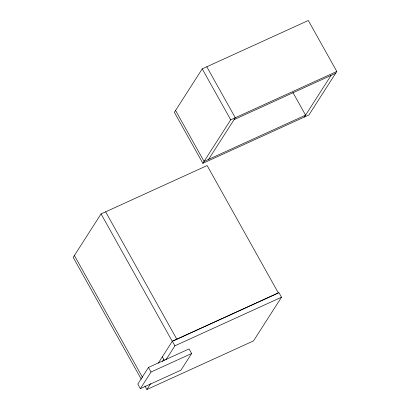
<?xml version="1.0" encoding="UTF-8"?>
<svg xmlns="http://www.w3.org/2000/svg" width="410" height="410" viewBox="0 0 410 410"><rect width="100%" height="100%" fill="white"/><g stroke="black" fill="none" stroke-linecap="round" stroke-linejoin="round"><path stroke-width="0.61" d="M101.055 213.912L172.267 341.33L278.354 292.976L207.142 165.558L101.055 213.912L73.19 257.388L141.276 379.219M202.238 68.854L174.373 112.335L202.858 163.303L308.945 114.943L336.81 71.468L308.325 20.5L202.238 68.854L230.722 119.822L202.858 163.303M208.623 159.346L235.294 117.742L206.809 66.774M304.374 117.029L331.044 75.425M148.466 367.432L137.796 384.078L140.363 388.665L180.969 370.153L191.639 353.512L189.071 348.925L148.466 367.432L151.029 372.019L140.363 388.665M158.25 363.198L172.333 341.228L278.933 292.637L281.496 297.229L253.493 340.915L146.898 389.5L144.904 385.933M162.478 361.651L163.846 359.519M146.898 389.5L150.69 383.581M165.932 359.801L174.901 345.814L281.496 297.229M230.722 119.822L336.81 71.468M234.089 119.612L335.611 73.339M151.029 372.019L191.639 353.512M292.883 92.44L305.573 115.154L204.057 161.427L175.572 110.459M105.626 211.832L176.838 339.249M172.333 341.228L174.901 345.814M162.334 356.828L164.328 360.395M74.389 255.517L142.475 377.349"/></g></svg>
